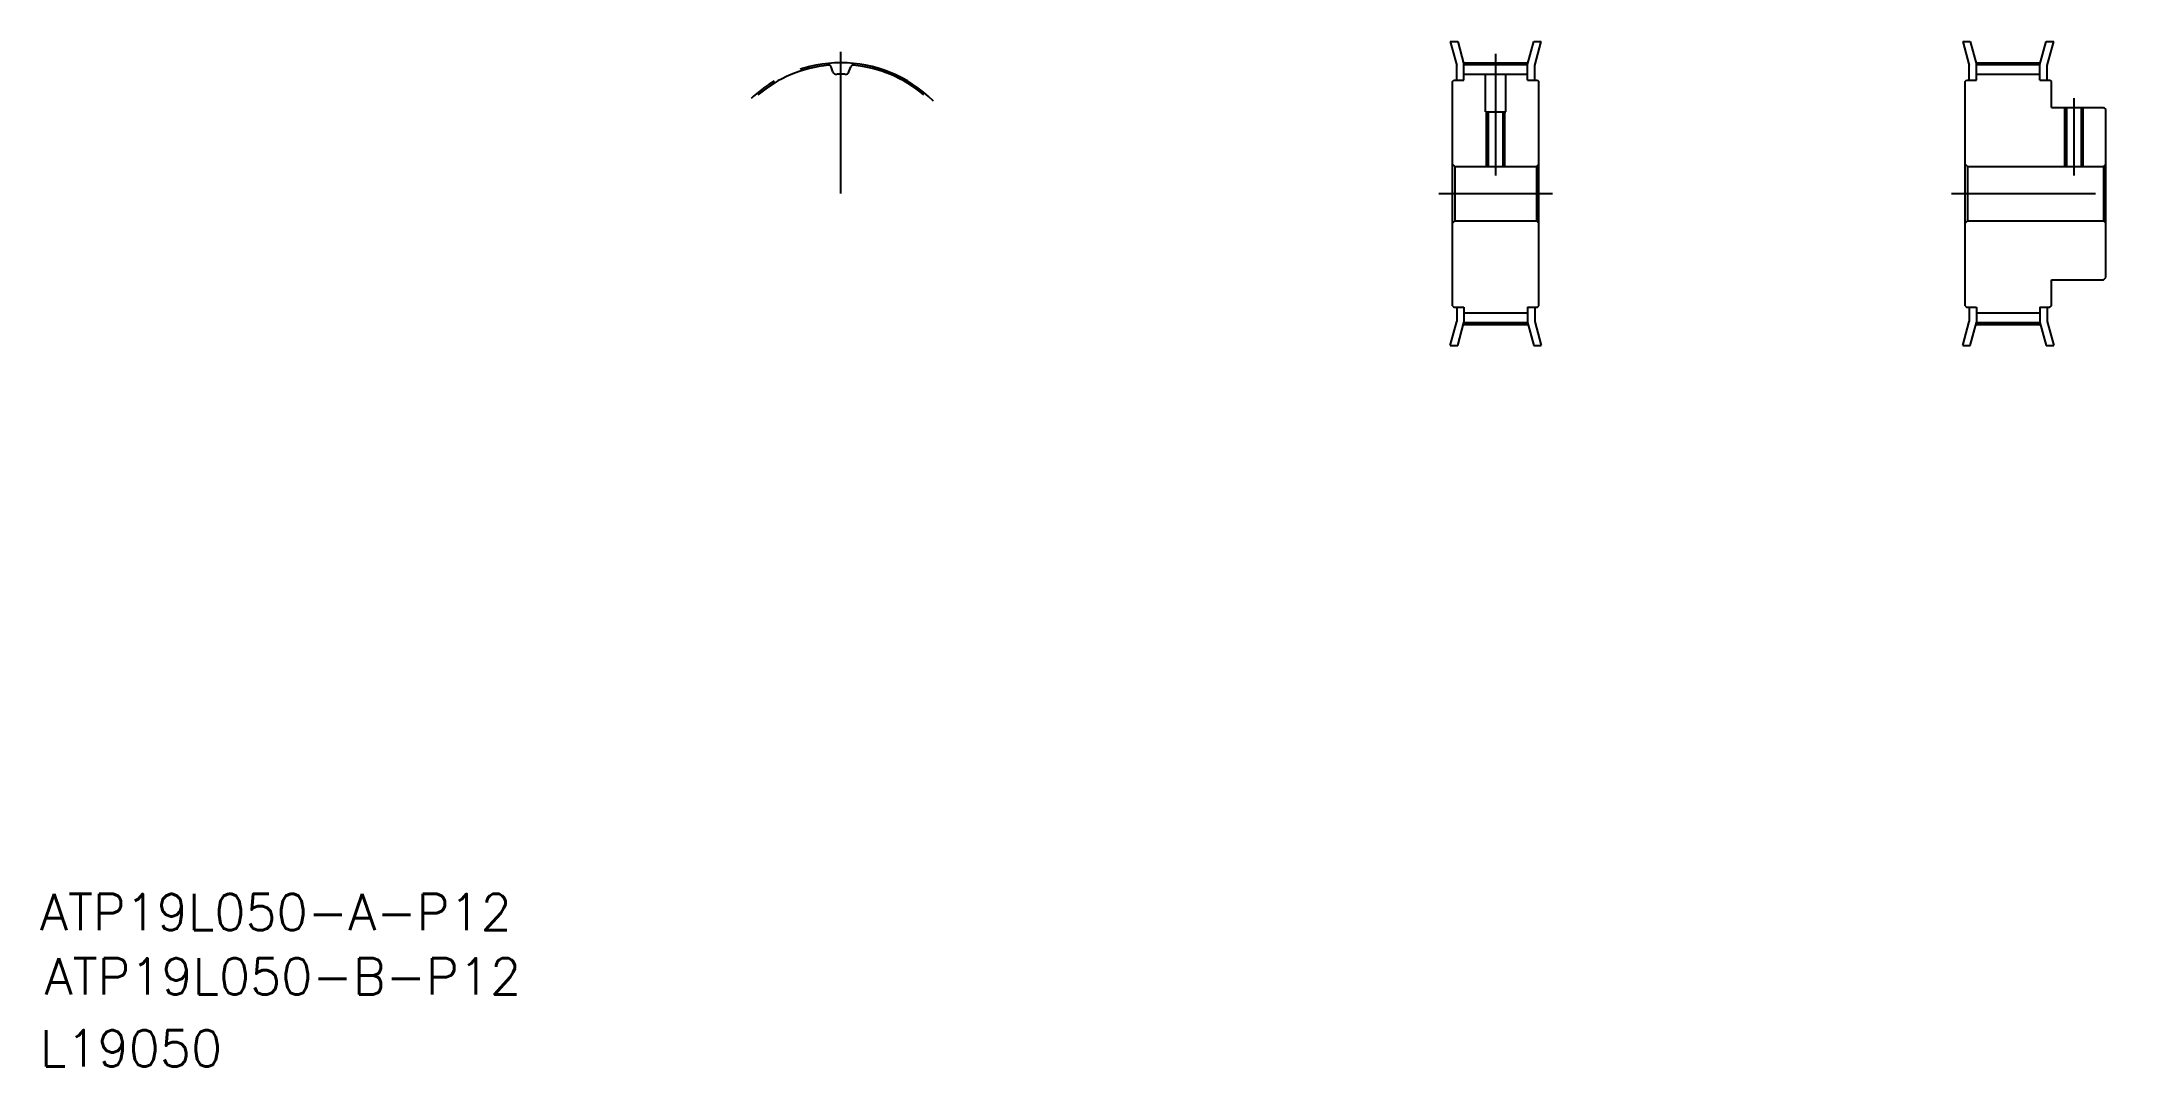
# Model space of a CAD drawing. Extents: x -120 to 337, y -75 to 151.
import ezdxf

# ---------------------------------------------------------------- set-up
doc = ezdxf.new("R2010")
doc.units = 0
doc.linetypes.add('CENTER', pattern=[50.8, 31.75, -6.35, 6.35, -6.35])
doc.linetypes.add('DASHED', pattern=[19.05, 12.7, -6.35])
doc.layers.get('0').update_dxf_attribs({"linetype": 'CONTINUOUS'})
doc.layers.add('CENTER', color=1, linetype='CENTER')
doc.styles.get("Standard").update_dxf_attribs({"font": 'txt', "bigfont": 'BIGFONT'})

msp = doc.modelspace()

# ---------------------------------------------------------------- linework, layer by layer
at = {"color": 7, "linetype": 'CONTINUOUS'}
for p, q in [((190.05, 150.87), (191.47, 145.58)), ((190.05, 150.87), (191.71, 150.87)), ((191.71, 150.87), (193.07, 145.79)), ((207.07, 145.79), (208.43, 150.87)), ((208.43, 150.87), (210.09, 150.87)), ((208.67, 145.58), (210.09, 150.87)), ((302.93, 150.87), (304.59, 150.87)), ((302.93, 150.87), (304.35, 145.58)), ((304.59, 150.87), (305.95, 145.79)), ((319.95, 145.79), (321.31, 150.87)), ((321.31, 150.87), (322.97, 150.87)), ((321.55, 145.58), (322.97, 150.87)), ((54.07, 144.2), (53.67, 145.31)), ((57.61, 144.2), (58.01, 145.31)), ((190.57, 142.07), (190.87, 142.37)), ((190.57, 92.67), (190.57, 142.07)), ((190.87, 142.37), (193.07, 142.37)), ((191.47, 142.37), (191.47, 145.58)), ((193.07, 145.79), (207.07, 145.79)), ((193.07, 142.37), (193.07, 145.79)), ((193.07, 143.66), (207.07, 143.66)), ((207.07, 142.37), (207.07, 145.79)), ((207.07, 142.37), (209.27, 142.37)), ((208.67, 142.37), (208.67, 145.58)), ((209.27, 142.37), (209.57, 142.07)), ((209.57, 92.67), (209.57, 142.07)), ((303.45, 142.07), (303.75, 142.37)), ((303.45, 92.67), (303.45, 142.07)), ((303.75, 142.37), (305.95, 142.37)), ((304.35, 142.37), (304.35, 145.58)), ((305.95, 145.79), (319.95, 145.79)), ((305.95, 142.37), (305.95, 145.79)), ((305.95, 143.66), (319.95, 143.66)), ((319.95, 142.37), (319.95, 145.79)), ((319.95, 142.37), (322.15, 142.37)), ((321.55, 142.37), (321.55, 145.58)), ((322.15, 142.37), (322.45, 142.07)), ((322.45, 136.37), (322.45, 142.07)), ((322.45, 136.37), (333.95, 136.37)), ((333.95, 136.37), (334.45, 135.87)), ((334.45, 98.87), (334.45, 135.87)), ((190.57, 123.87), (191.07, 123.37)), ((209.57, 123.87), (209.07, 123.37)), ((303.45, 123.87), (303.95, 123.37)), ((333.95, 123.37), (334.45, 123.87)), ((191.07, 123.37), (209.07, 123.37)), ((191.07, 123.37), (191.07, 111.37)), ((209.07, 123.37), (209.07, 111.37)), ((303.95, 123.37), (333.95, 123.37)), ((303.95, 123.37), (303.95, 111.37)), ((333.95, 123.37), (333.95, 111.37)), ((334.45, 117.37), (334.45, 117.37)), ((190.57, 110.87), (191.07, 111.37)), ((191.07, 111.37), (209.07, 111.37)), ((209.57, 110.87), (209.07, 111.37)), ((303.45, 110.87), (303.95, 111.37)), ((303.95, 111.37), (333.95, 111.37)), ((333.95, 111.37), (334.45, 110.87)), ((334.45, 108.12), (334.45, 108.12)), ((322.45, 98.37), (333.95, 98.37)), ((322.45, 92.67), (322.45, 98.37)), ((333.95, 98.37), (334.45, 98.87)), ((190.57, 92.67), (190.87, 92.37)), ((190.87, 92.37), (193.07, 92.37)), ((191.47, 92.37), (191.47, 89.16)), ((193.07, 92.37), (193.07, 88.95)), ((207.07, 92.37), (209.27, 92.37)), ((207.07, 92.37), (207.07, 88.95)), ((208.67, 92.37), (208.67, 89.16)), ((209.27, 92.37), (209.57, 92.67)), ((303.45, 92.67), (303.75, 92.37)), ((303.75, 92.37), (305.95, 92.37)), ((304.35, 92.37), (304.35, 89.16)), ((305.95, 92.37), (305.95, 88.95)), ((319.95, 92.37), (322.15, 92.37)), ((319.95, 92.37), (319.95, 88.95)), ((321.55, 92.37), (321.55, 89.16)), ((322.15, 92.37), (322.45, 92.67)), ((190.05, 83.87), (191.47, 89.16)), ((191.71, 83.87), (193.07, 88.95)), ((193.07, 91.08), (207.07, 91.08)), ((193.07, 88.95), (207.07, 88.95)), ((207.07, 88.95), (208.43, 83.87)), ((208.67, 89.16), (210.09, 83.87)), ((302.93, 83.87), (304.35, 89.16)), ((304.59, 83.87), (305.95, 88.95)), ((305.95, 91.08), (319.95, 91.08)), ((305.95, 88.95), (319.95, 88.95)), ((319.95, 88.95), (321.31, 83.87)), ((321.55, 89.16), (322.97, 83.87)), ((190.05, 83.87), (191.71, 83.87)), ((208.43, 83.87), (210.09, 83.87)), ((302.93, 83.87), (304.59, 83.87)), ((321.31, 83.87), (322.97, 83.87))]:
    msp.add_line(p, q, dxfattribs=at)
at = {"color": 3, "linetype": 'DASHED'}
for p, q in [((197.82, 135.37), (197.82, 143.66)), ((202.32, 135.37), (202.32, 143.66)), ((197.82, 135.37), (202.32, 135.37)), ((198.07, 123.37), (198.07, 135.37)), ((198.45, 123.37), (198.45, 135.37)), ((201.69, 123.37), (201.69, 135.37)), ((202.07, 123.37), (202.07, 135.37)), ((325.45, 123.37), (325.45, 136.37)), ((325.83, 123.37), (325.83, 136.37)), ((329.07, 123.37), (329.07, 136.37)), ((329.45, 123.37), (329.45, 136.37))]:
    msp.add_line(p, q, dxfattribs=at)
at = {"color": 7, "linetype": 'CONTINUOUS'}
for centre, radius, start, end in [((55.84, 117.37), 28.42, 95.4863, 130), ((53.17, 145.13), 0.53, 20, 95.4863), ((54.88, 144.5), 0.86, 200, 272.0228), ((55.84, 117.37), 26.29, 87.9772, 92.0228), ((56.8, 144.5), 0.86, 267.9772, 340), ((58.51, 145.13), 0.53, 84.5137, 160), ((55.84, 117.37), 28.42, 50, 84.5137)]:
    msp.add_arc(centre, radius, start, end, dxfattribs=at)
at = {"layer": 'CENTER', "color": 1, "linetype": 'CENTER'}
for p, q in [((55.84, 117.37), (55.84, 148.57)), ((200.07, 121.37), (200.07, 148.17)), ((192.97, 146.17), (207.18, 146.17)), ((305.85, 146.17), (320.05, 146.17)), ((327.45, 121.37), (327.45, 138.37)), ((187.57, 117.37), (212.57, 117.37)), ((300.45, 117.37), (337.45, 117.37)), ((192.97, 88.56), (207.18, 88.56)), ((305.85, 88.56), (320.05, 88.56))]:
    msp.add_line(p, q, dxfattribs=at)
msp.add_arc((55.84, 117.37), 28.81, 45, 135, dxfattribs=at)

# ---------------------------------------------------------------- texts
at = {"color": 7, "linetype": 'CONTINUOUS'}
for s, p in [('ATP19L050-A-P12', (-120.57, -44.95)), ('ATP19L050-B-P12', (-119.54, -59.09)), ('L19050', (-120.57, -74.95))]:
    msp.add_text(s, height=8, dxfattribs=at).set_placement(p)

doc.saveas('drawing.dxf')
